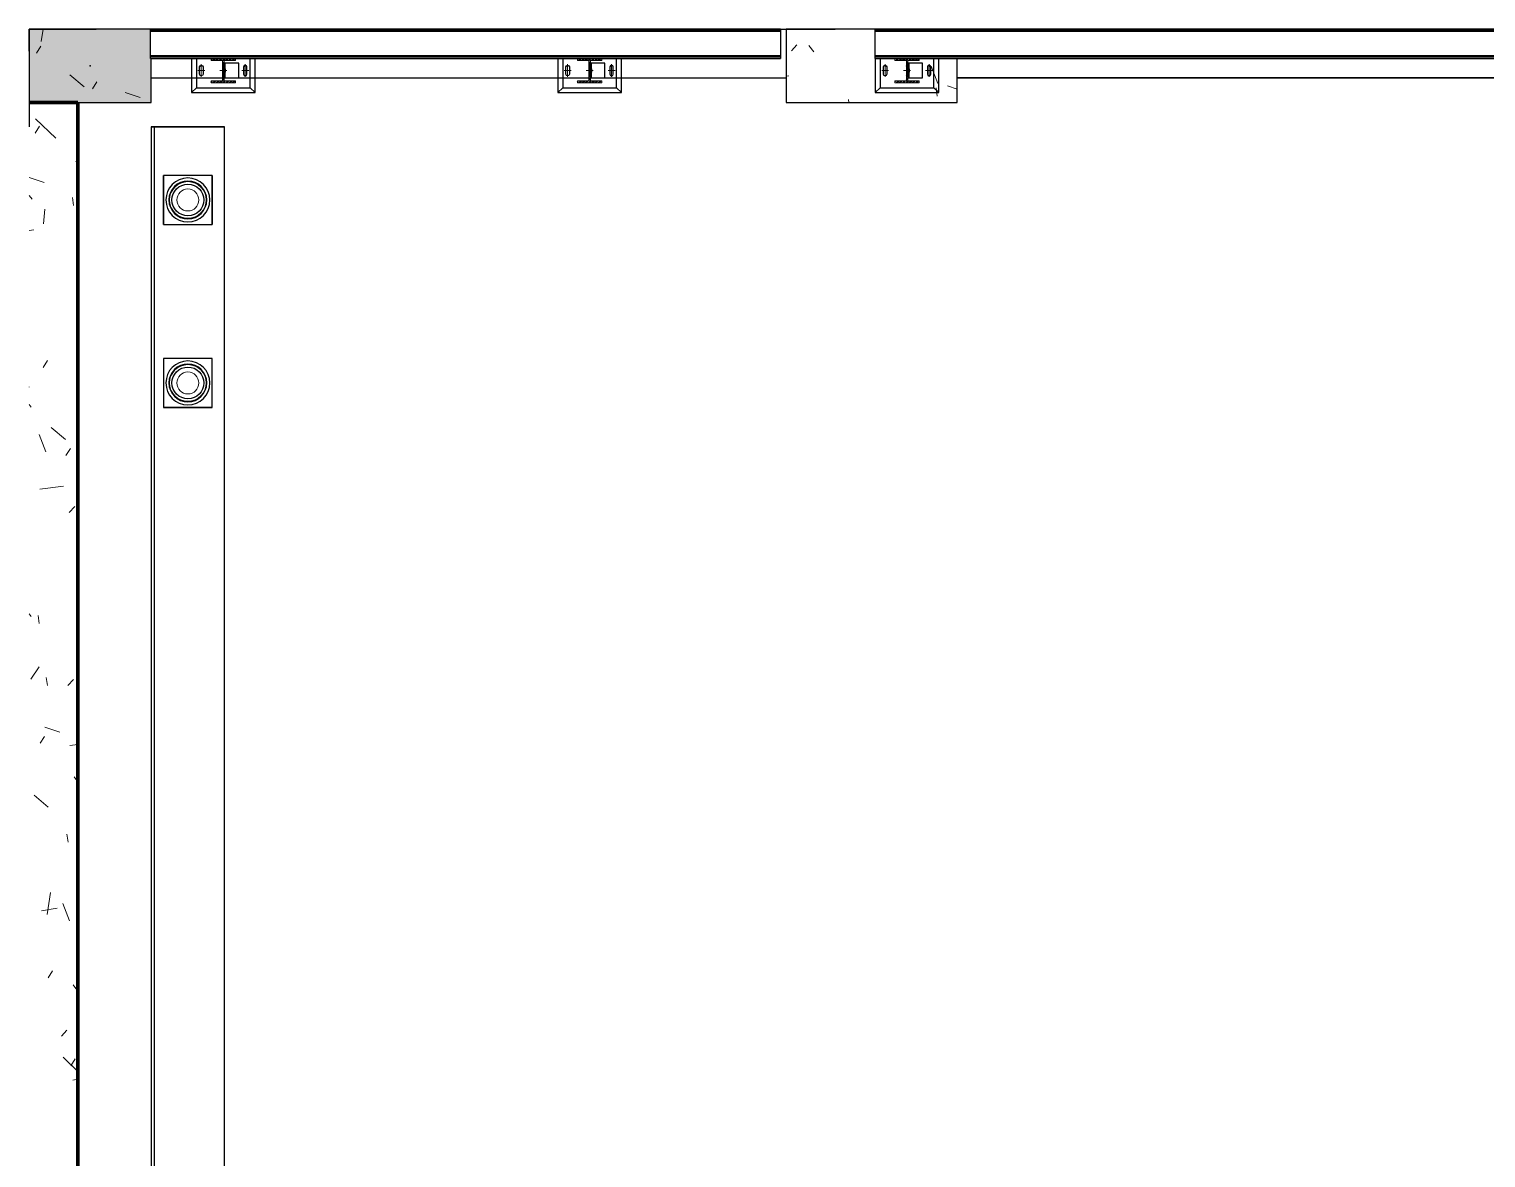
# Model space of a CAD drawing. Header units: millimetres. Extents: x -4391136 to -1798569, y -886572 to -291056.
# Drawn here: x -2563314 to -2557349, y -388036 to -383411 of the extents above; entities that cross this region are included whole.
import ezdxf

# ---------------------------------------------------------------- set-up
doc = ezdxf.new("R2010")
doc.units = ezdxf.units.MM
doc.set_wipeout_variables(frame=1)
doc.linetypes.add('XKITLINE00', pattern=[0])
doc.linetypes.add('XKITLINE02', pattern=[4, 2, -2])
for name, color, linetype in [('000 - CONCRETE_COL_HATCH_', 7, 'Continuous'), ('000 - EXISTING_COLUMN_CUT_COLOR_5', 7, 'Continuous'), ('000 - EXISTING_CONCRETE_CUT_COLOR_5', 7, 'Continuous'), ('000 - STRUCTURE_STEEL_ACCESORIES_HATCH_', 7, 'Continuous'), ('000 - STRUCTURE_STEEL_ACCESORIES_HIDDEN_', 7, 'Continuous'), ('000 - STRUCTURE_STEEL_ACCESORIES_MAIN_COLOR_1', 7, 'Continuous'), ('000 - STRUCTURE_STEEL_FRAMING_CUT_COLOR_4', 7, 'Continuous'), ('000 - STRUCTURE_STEEL_FRAMING_HIDDEN_', 7, 'Continuous'), ('000 - STRUCTURE_STEEL_FRAMING_SUB_COLOR_2', 7, 'Continuous'), ('000 - STRUCTURE_STEEL_FRAMING_WIPEOUT_', 7, 'Continuous'), ('010 - ASPG_FRAMING_MAIN_COLOR_1', 7, 'Continuous'), ('010 - ASPG_FRAMING_WIPEOUT_', 7, 'Continuous'), ('_PP-Dim', 7, 'Continuous'), ('Xref-C-1-PP17-AR-2214-01-B$0$A-COLS', 7, 'Continuous'), ('Xref-C-1-PP17-AR-2214-01-B$0$A-COLS-E', 7, 'Continuous'), ('Xref-C-1-PP17-AR-2214-01-B$0$A-FLOR-E', 7, 'Continuous'), ('Xref-C-1-PP17-AR-2214-01-B$0$A-GLAZ-CURT', 7, 'Continuous'), ('Xref-C-1-PP17-AR-2214-01-B$0$A-Wall', 7, 'Continuous'), ('Xref-C-1-PP17-AR-2214-01-B$0$A-WALL-PATT', 7, 'Continuous'), ('Xref-C-1-PP17-AR-2214-01-B$0$P-SANR-FIXT', 7, 'Continuous'), ('Xref-C-1-PP17-AR-2214-01-B$0$S-BEAM', 7, 'Continuous'), ('Xref-C-1-PP17-AR-2214-01-B$0$S-COLS', 7, 'Continuous'), ('Xref-C-1-PP17-AR-2214-01-B$0$S-COLS-E', 7, 'Continuous'), ('Xref-C-1-PP17-AR-2214-01-B$0$WALL-E', 7, 'Continuous')]:
    doc.layers.add(name, color=color, linetype=linetype)
doc.layers.add('000 - STRUCTURE_STEEL_FRAMING_DEF_SUB', color=7, linetype='Continuous', plot=False)

# ---------------------------------------------------------------- blocks, each defined once
blk = doc.blocks.new('Xref-C-1-PP17-AR-2214-01-B$0$ACM_STR_COLN_Precast- Rectangular Column - 300x700-27910608-ENTRANCE 2 - LOWER ROOF FLOOR PLAN01-flat-1')
at = {"layer": 'Xref-C-1-PP17-AR-2214-01-B$0$S-COLS-E', "color": 7}
for p, q in [((-150, 290), (-150, 300)), ((-150, 290), (-150, 300)), ((-150, -390), (-150, 290)), ((-150, -390), (-150, 290)), ((-150, -400), (-150, -390)), ((-150, -400), (-150, -390))]:
    blk.add_line(p, q, dxfattribs=at)
blk = doc.blocks.new('Xref-C-1-PP17-AR-2214-01-B$0$DPA_PF_Floor Drain_Dome - 200L x 200W-19087109-ENTRANCE 2 - LOWER ROOF FLOOR PLAN01-flat-2')
at = {"layer": 'Xref-C-1-PP17-AR-2214-01-B$0$P-SANR-FIXT', "color": 7}
for p, q in [((-100, 100), (-100, -100)), ((100, 100), (-100, 100)), ((100, -100), (100, 100)), ((-100, -100), (100, -100))]:
    blk.add_line(p, q, dxfattribs=at)
at = {"layer": 'Xref-C-1-PP17-AR-2214-01-B$0$P-SANR-FIXT', "color": 7, "lineweight": 9}
for p, q in [((-100, 100), (100, 100)), ((-100, -100), (-100, 100)), ((-100, 100), (-100, -100)), ((100, 100), (-100, 100)), ((100, 100), (100, -100)), ((100, -100), (100, 100)), ((100, -100), (-100, -100)), ((-100, -100), (100, -100))]:
    blk.add_line(p, q, dxfattribs=at)
at = {"layer": 'Xref-C-1-PP17-AR-2214-01-B$0$P-SANR-FIXT', "color": 7}
blk.add_circle((0, 0), 65.0000000000002, dxfattribs=at)
for radius, start, end in [(90.0000000000097, 0, 180), (77.5000000000054, 0, 180), (90.0000000000097, 180, 0), (77.5000000000054, 180, 0)]:
    blk.add_arc((0, 0), radius, start, end, dxfattribs=at)
at = {"layer": 'Xref-C-1-PP17-AR-2214-01-B$0$P-SANR-FIXT', "color": 7, "lineweight": 9}
for radius, start, end in [(75.00000000000007, 90, 270), (75.00000000000007, 270, 90), (44.99999999999999, 90, 270), (44.99999999999998, 270, 90)]:
    blk.add_arc((0, 0), radius, start, end, dxfattribs=at)
blk = doc.blocks.new('Xref-C-1-PP17-AR-2214-01-B$0$H-Wide Flange-Column - H100x100x17_2-V92-ENTRANCE 2 - LOWER ROOF FLOOR PLAN01-flat-1')
at = {"layer": 'Xref-C-1-PP17-AR-2214-01-B$0$S-COLS-E', "lineweight": 9}
h = blk.add_hatch(dxfattribs=at)
h.set_pattern_fill('ACET-2D-FP_49', angle=89.99999999988862, style=0, pattern_type=2)
h.set_pattern_definition([(44.99999999988861, (2739892.745001, 514582.0779946736), (-251.4471713894474, 251.4471713904252), []), (44.99999999988861, (2739892.745001001, 514963.0779946736), (-251.4471713894474, 251.4471713904252), [])])
h.paths.add_polyline_path([(41.99999999674037, -50.00000000058208), (49.99999999674037, -50.00000000064028), (49.99999999720603, 49.99999999935972), (41.99999999720603, 49.99999999941792), (41.99999999674037, 12.99999999941792), (39.07106780866161, 5.928932187554892), (31.99999999674037, 2.999999999417923), (-32.00000000325963, 2.999999999534339), (-39.07106781471521, 5.928932187671307), (-42.00000000325963, 12.99999999953434), (-42.00000000279397, 49.99999999959255), (-50.00000000279397, 49.99999999959255), (-50.00000000325963, -50.00000000040745), (-42.00000000325963, -50.00000000040745), (-42.00000000325963, -13.00000000040745), (-39.07106781471521, -5.92893218860263), (-32.00000000325963, -3.000000000465661), (31.99999999674037, -3.000000000582077), (39.07106780866161, -5.928932188719045), (41.99999999674037, -13.00000000058208)])
at = {"layer": 'Xref-C-1-PP17-AR-2214-01-B$0$S-COLS', "color": 7}
for p, q in [((-50, 50.00000000011642), (-50, -49.99999999988358)), ((-42, 50.00000000005821), (-50, 50.00000000011642)), ((-42, 13.00000000005821), (-42, 50.00000000005821)), ((32, 2.999999999941792), (-32, 3.000000000058208)), ((50, 49.99999999988358), (42, 49.99999999994179)), ((42, 49.99999999994179), (42, 12.99999999994179)), ((50, -50.00000000011642), (50, 49.99999999988358)), ((-50, -49.99999999988358), (-42, -49.99999999994179)), ((-42, -49.99999999994179), (-42, -12.99999999994179)), ((-32, -2.999999999941792), (32, -3.000000000058208)), ((42, -13.00000000005821), (42, -50.00000000005821)), ((42, -50.00000000005821), (50, -50.00000000011642))]:
    blk.add_line(p, q, dxfattribs=at)
for centre, radius, start, end in [((-32, 13.00000000005821), 9.99999999999999, 180, 270), ((32, 12.99999999994179), 10.00000000000001, 270, 0), ((-32, -12.99999999994179), 10.00000000000001, 90, 180), ((32, -13.00000000005821), 9.99999999999999, 0, 90)]:
    blk.add_arc(centre, radius, start, end, dxfattribs=at)
blk = doc.blocks.new('Xref-C-1-PP17-AR-2214-01-B$0$H-Wide Flange-Column - H100x100x17_2-V91-ENTRANCE 2 - LOWER ROOF FLOOR PLAN01-flat-1')
at = {"layer": 'Xref-C-1-PP17-AR-2214-01-B$0$S-COLS-E', "lineweight": 9}
h = blk.add_hatch(dxfattribs=at)
h.set_pattern_fill('ACET-2D-FP_48', angle=269.9999999999411, style=0, pattern_type=2)
h.set_pattern_definition([(44.99999999994104, (2739892.745000527, 511583.7629971809), (-251.4471713896776, 251.4471713901951), []), (44.99999999994104, (2739892.745000527, 511964.7629971809), (-251.4471713896776, 251.4471713901951), [])])
h.paths.add_polyline_path([(41.99999999720603, -50.00000000058208), (49.99999999720603, -50.00000000058208), (49.99999999720603, 49.99999999941792), (41.99999999720603, 49.99999999941792), (41.99999999720603, 12.99999999941792), (39.07106780912727, 5.928932187554892), (31.99999999720603, 2.999999999417923), (-32.00000000279397, 2.999999999476131), (-39.07106781471521, 5.9289321876131), (-42.00000000279397, 12.99999999947613), (-42.00000000279397, 49.99999999947613), (-50.00000000279397, 49.99999999953434), (-50.00000000279397, -50.00000000046566), (-42.00000000279397, -50.00000000052387), (-42.00000000279397, -13.00000000052387), (-39.07106781471521, -5.928932188660838), (-32.00000000279397, -3.000000000523869), (31.99999999720603, -3.000000000582077), (39.07106780912727, -5.928932188719045), (41.99999999720603, -13.00000000058208)])
at = {"layer": 'Xref-C-1-PP17-AR-2214-01-B$0$S-COLS', "color": 7}
for p, q in [((-42, 50.00000000005821), (-50, 50.00000000005821)), ((-50, 50.00000000005821), (-50, -49.99999999994179)), ((-42, 13.00000000005821), (-42, 50.00000000005821)), ((32, 2.999999999941792), (-32, 3.000000000058208)), ((50, 49.99999999994179), (42, 49.99999999994179)), ((42, 49.99999999994179), (42, 12.99999999994179)), ((50, -50.00000000005821), (50, 49.99999999994179)), ((-50, -49.99999999994179), (-42, -49.99999999994179)), ((-42, -49.99999999994179), (-42, -12.99999999994179)), ((-32, -2.999999999941792), (32, -3.000000000058208)), ((42, -13.00000000005821), (42, -50.00000000005821)), ((42, -50.00000000005821), (50, -50.00000000005821))]:
    blk.add_line(p, q, dxfattribs=at)
for centre, radius, start, end in [((-32, 13.00000000005821), 9.999999999999991, 180, 270), ((32, 12.99999999994179), 10.00000000000001, 270, 0), ((-32, -12.99999999994179), 10.00000000000001, 90, 180), ((32, -13.00000000005821), 9.999999999999991, 0, 90)]:
    blk.add_arc(centre, radius, start, end, dxfattribs=at)
blk = doc.blocks.new('Xref-C-1-PP17-AR-2214-01-B$0$DPA_PF_Floor Drain_Dome - 200L x 200W-19087109-ENTRANCE 2 - LOWER ROOF FLOOR PLAN01-flat-1')
at = {"layer": 'Xref-C-1-PP17-AR-2214-01-B$0$P-SANR-FIXT', "color": 7}
for p, q in [((-100, 100), (-100, -100)), ((100, 100), (-100, 100)), ((100, -100), (100, 100)), ((-100, -100), (100, -100))]:
    blk.add_line(p, q, dxfattribs=at)
at = {"layer": 'Xref-C-1-PP17-AR-2214-01-B$0$P-SANR-FIXT', "color": 7, "lineweight": 9}
for p, q in [((-100, 100), (100, 100)), ((-100, -100), (-100, 100)), ((-100, 100), (-100, -100)), ((100, 100), (-100, 100)), ((100, 100), (100, -100)), ((100, -100), (100, 100)), ((100, -100), (-100, -100)), ((-100, -100), (100, -100))]:
    blk.add_line(p, q, dxfattribs=at)
at = {"layer": 'Xref-C-1-PP17-AR-2214-01-B$0$P-SANR-FIXT', "color": 7}
blk.add_circle((0, 0), 65.0000000000002, dxfattribs=at)
for radius, start, end in [(90.0000000000097, 0, 180), (77.5000000000054, 0, 180), (90.0000000000097, 180, 0), (77.5000000000054, 180, 0)]:
    blk.add_arc((0, 0), radius, start, end, dxfattribs=at)
at = {"layer": 'Xref-C-1-PP17-AR-2214-01-B$0$P-SANR-FIXT', "color": 7, "lineweight": 9}
for radius, start, end in [(75.00000000000007, 90, 270), (75.00000000000007, 270, 90), (44.99999999999999, 90, 270), (44.99999999999998, 270, 90)]:
    blk.add_arc((0, 0), radius, start, end, dxfattribs=at)
blk = doc.blocks.new('Xref-C-1-PP17-AR-2214-01-B$0$DPA_Curved type B - Curved Type B-V74-ENTRANCE 2 - LOWER ROOF FLOOR PLAN01-flat-1')
at = {"layer": 'Xref-C-1-PP17-AR-2214-01-B$0$A-GLAZ-CURT', "color": 7}
for p, q in [((0, -750), (0, 750)), ((0, 750), (0, -750))]:
    blk.add_line(p, q, dxfattribs=at)
blk = doc.blocks.new('Xref-C-1-PP17-AR-2214-01-B$0$DPA_Curved type A_Corner 1 - Curved Type A_corner 1-31495885-ENTRANCE 2 - LOWER ROOF FLOOR PLAN01-flat-1')
at = {"layer": 'Xref-C-1-PP17-AR-2214-01-B$0$A-GLAZ-CURT', "color": 7}
for p, q in [((0, 462.5000000933069), (0, 737.5000000763685)), ((0, 737.5000000763685), (0, 462.5000000933069))]:
    blk.add_line(p, q, dxfattribs=at)
blk = doc.blocks.new('Xref-C-1-PP17-AR-2214-01-B$0$DPA-AR_Rectangular - 300x700-29835911-ENTRANCE 2 - LOWER ROOF FLOOR PLAN01-flat-1')
at = {"layer": 'Xref-C-1-PP17-AR-2214-01-B$0$A-COLS-E', "lineweight": 9}
h = blk.add_hatch(dxfattribs=at)
h.set_pattern_fill('ACET-2D-FP_23', style=0, pattern_type=2)
h.set_pattern_definition([(49.99999999999999, (2739792.745, 512933.947), (-459.0337474724126, 385.1750482020263), [76.2, -838.2]), (355, (2739792.745, 512933.947), (65.2825274575068, 746.1827032957545), [60.96, -670.56]), (100.451, (2739853.473, 512928.634), (-693.3830033246074, -127.8976821547151), [64.76000000000003, -712.3600000000004]), (46.184, (2739792.745, 513137.1470000001), (-648.5724862192296, 622.3064181256746), [114.3, -1257.299999999999]), (96.63599999999998, (2739883.104, 513123.133), (-1050.534318683824, -122.2199233656631), [97.14000000000112, -1068.540000000012]), (351.184, (2739792.745, 513137.1470000001), (172.1971373415032, 1110.274966525139), [91.44000000000005, -1005.840000000001]), (21, (2739894.345, 513086.347), (-214.7433929342337, 559.4256646482164), [76.20000000000026, -838.2000000000029]), (326, (2739894.345, 513086.347), (418.8539380654042, 620.9765000836203), [60.95999999999972, -670.5599999999969]), (71.45100000000001, (2739944.883, 513052.258), (-668.4524660190125, 224.2969172171013), [64.75999999999985, -712.3599999999983]), (37.50000000000001, (2739792.745, 512933.947), (-158.7692420154774, 206.9121046213362), [33.528, -628.904, 33.528, -1320.292]), (37.50000000000001, (2739792.745, 512933.947), (-158.7692420154774, 206.9121046213362), [-695.96, -647.192, 33.528, -639.572]), (7.499999999999999, (2739792.745, 512933.947), (-47.30360574389223, 359.3065578758984), [33.528, -354.584, 33.528, -870.204]), (7.499999999999999, (2739792.745, 512933.947), (-47.30360574389223, 359.3065578758984), [-421.64, -613.664, 33.528, -223.012]), (327.5, (2739566.177, 512933.947), (146.1911639370438, 229.474161533996), [33.52800000000035, -220.4720000000024, 33.52800000000035, -1810.512000000019]), (327.5, (2739566.177, 512933.947), (146.1911639370438, 229.474161533996), [-287.5280000000031, -758.9520000000081, 33.52800000000035, -1018.032000000011]), (317.5, (2739464.577, 512933.947), (321.0978918266117, 350.4168590258024), [33.52799999999964, -296.6719999999968, 33.52799999999964, -1239.519999999987]), (317.5, (2739464.577, 512933.947), (321.0978918266117, 350.4168590258024), [-363.7279999999961, -492.7599999999948, 33.52799999999964, -713.2319999999924])])
h.paths.add_polyline_path([(-150.0000000032596, -350.0000000005821), (-146.0658761691302, -350.0000000005821), (149.9999999967404, -350.0000000005821), (149.9999999967404, 349.9999999994179), (-150.0000000032596, 349.9999999994179)])
at = {"layer": 'Xref-C-1-PP17-AR-2214-01-B$0$A-COLS', "color": 7}
for p, q in [((150, 350), (-150, 350)), ((-150, 350), (-150, -350)), ((150, -350), (150, 350)), ((-150, -350), (150, -350))]:
    blk.add_line(p, q, dxfattribs=at)
blk = doc.blocks.new('Xref-C-1-PP17-AR-2214-01-B$0$DPA-AR_Rectangular - 300x500-26814052-ENTRANCE 2 - LOWER ROOF FLOOR PLAN01-flat-1')
at = {"layer": 'Xref-C-1-PP17-AR-2214-01-B$0$A-COLS-E', "lineweight": 9}
h = blk.add_hatch(dxfattribs=at)
h.set_pattern_fill('ACET-2D-FP_21', style=0, pattern_type=2)
h.set_pattern_definition([(49.99999999999999, (2739792.745, 516133.947), (-459.0337474724126, 385.1750482020263), [76.2, -838.2]), (355, (2739792.745, 516133.947), (65.2825274575068, 746.1827032957545), [60.96, -670.56]), (100.451, (2739853.473, 516128.634), (-693.3830033246074, -127.8976821547151), [64.76000000000003, -712.3600000000004]), (46.184, (2739792.745, 516337.1470000001), (-648.5724862192296, 622.3064181256746), [114.3, -1257.299999999999]), (96.63599999999998, (2739883.104, 516323.133), (-1050.534318683824, -122.2199233656631), [97.14000000000112, -1068.540000000012]), (351.184, (2739792.745, 516337.1470000001), (172.1971373415032, 1110.274966525139), [91.44000000000005, -1005.840000000001]), (21, (2739894.345, 516286.347), (-214.7433929342337, 559.4256646482164), [76.20000000000026, -838.2000000000029]), (326, (2739894.345, 516286.347), (418.8539380654042, 620.9765000836203), [60.95999999999972, -670.5599999999969]), (71.45100000000001, (2739944.883, 516252.258), (-668.4524660190125, 224.2969172171013), [64.75999999999985, -712.3599999999983]), (37.50000000000001, (2739792.745, 516133.947), (-158.7692420154774, 206.9121046213362), [33.528, -628.904, 33.528, -1320.292]), (37.50000000000001, (2739792.745, 516133.947), (-158.7692420154774, 206.9121046213362), [-695.96, -647.192, 33.528, -639.572]), (7.499999999999999, (2739792.745, 516133.947), (-47.30360574389223, 359.3065578758984), [33.528, -354.584, 33.528, -870.204]), (7.499999999999999, (2739792.745, 516133.947), (-47.30360574389223, 359.3065578758984), [-421.64, -613.664, 33.528, -223.012]), (327.5, (2739566.177, 516133.947), (146.1911639370438, 229.474161533996), [33.52800000000035, -220.4720000000024, 33.52800000000035, -1810.512000000019]), (327.5, (2739566.177, 516133.947), (146.1911639370438, 229.474161533996), [-287.5280000000031, -758.9520000000081, 33.52800000000035, -1018.032000000011]), (317.5, (2739464.577, 516133.947), (321.0978918266117, 350.4168590258024), [33.52799999999964, -296.6719999999968, 33.52799999999964, -1239.519999999987]), (317.5, (2739464.577, 516133.947), (321.0978918266117, 350.4168590258024), [-363.7279999999961, -492.7599999999948, 33.52799999999964, -713.2319999999924])])
h.paths.add_polyline_path([(-150.0000000032596, -250.0000000005821), (-146.0658761691302, -250.0000000005821), (149.9999999967404, -250.0000000005821), (149.9999999967404, 249.9999999994179), (-150.0000000032596, 249.9999999994179)])
at = {"layer": 'Xref-C-1-PP17-AR-2214-01-B$0$A-COLS', "color": 7}
for p, q in [((150, 250), (-150, 250)), ((-150, 250), (-150, -250)), ((150, -250), (150, 250)), ((-150, -250), (150, -250))]:
    blk.add_line(p, q, dxfattribs=at)
blk = doc.blocks.new('*U2736')
at = {"layer": '000 - CONCRETE_COL_HATCH_'}
h = blk.add_hatch(dxfattribs=at)
h.set_pattern_fill('AR-CONC', scale=0.5)
h.set_pattern_definition([(49.99999999999999, (0, -6.123233995701124e-15), (3.586300913003767, -0.3137606749129755), [0.375, -4.125]), (355, (0, -6.123233995701124e-15), (-0.693756668065, 3.760960668500059), [0.3, -3.3]), (100.45144446, (0.2988584049999972, -0.02614672000000612), (2.89254423363556, 3.447199954843147), [0.3187009599999998, -3.505710559999998]), (46.18420000000001, (0, 0.9999999999999939), (5.336206653357862, -0.8275964039653827), [0.5625, -6.1875]), (96.63563549, (0.4446837249999973, 0.9310334649999938), (4.673309728371142, 4.870593003872752), [0.47805171, -5.258568799999999]), (351.1841639899999, (0, 0.9999999999999939), (4.673309725273866, 4.870593001349951), [0.45, -4.950000005]), (21, (0.5, 0.7499999999999939), (2.984535260592308, -2.013094453326694), [0.375, -4.125]), (326.0000000000001, (0.5, 0.7499999999999939), (1.216576659607909, 3.625750225234265), [0.3, -3.3]), (71.45144474, (0.7487112700000012, 0.5822421299999939), (4.201111883649856, 1.612655764031769), [0.31870095, -3.50571056]), (37.50000000000001, (0, -6.123233995701124e-15), (0.06079927658645334, 1.664469269156557), [0, -3.26, 0, -3.35, 0, -3.3125]), (7.499999999999999, (0, -6.123233995701124e-15), (1.315347687210743, 1.972058559411801), [0, -1.91, 0, -3.185, 0, -1.2625]), (327.5, (-1.115000000000002, -6.123233995701124e-15), (2.669112180862045, -0.1127743586718988), [0, -1.25, 0, -3.9, 0, -5.175]), (317.5, (-1.615000000000002, -6.123233995701124e-15), (2.915930846711931, 0.5005249116615886), [0, -1.625, 0, -2.59, 0, -3.675])])
h.paths.add_polyline_path([(-250.000000000291, -150.0000000016303), (250.000000000291, -150.0000000016303), (250.000000000291, 150.0000000016294), (-250.000000000291, 150.0000000016294)])
at = {"color": 7}
blk.add_point((0, -4.547473508864641e-13), dxfattribs=at)
at = {"layer": '000 - EXISTING_COLUMN_CUT_COLOR_5', "color": 7}
blk.add_lwpolyline([(-250.000000000291, -150.0000000016303), (250.000000000291, -150.0000000016303), (250.000000000291, 150.0000000016294), (-250.000000000291, 150.0000000016294)], close=True, dxfattribs=at)
blk = doc.blocks.new('W-1-PP17-ENT2_REV00_20260526-152612_EX_LOPF-1')
at = {"layer": 'Xref-C-1-PP17-AR-2214-01-B$0$A-WALL-PATT', "lineweight": 9}
h = blk.add_hatch(dxfattribs=at)
h.set_pattern_fill('ACET-2D-FP_11', angle=-39.99999999997265, style=0, pattern_type=2)
h.set_pattern_definition([(140.0000000000273, (-19535.0006426787, -5352.504443557526), (-385.17504819663, -459.0337474662813), [76.2000000016863, -838.2000000185496]), (85.00000000002728, (-19535.0006426787, -5352.504443557526), (-746.182703292987, 65.28252745699113), [60.95999998934607, -670.5599998828066]), (190.4510000000273, (-19529.68714455469, -5291.77617947344), (127.8976821521067, -693.3830033084379), [64.75999999792225, -712.3599999771448]), (136.1840000000273, (-19738.20018154569, -5352.50425312767), (-622.306418101827, -648.5724861947823), [114.3000000090041, -1257.300000099045]), (186.6360000000273, (-19724.18609866314, -5262.144063475134), (122.2199233644646, -1050.534318669234), [97.13999999808287, -1068.539999978911]), (81.18400000002735, (-19738.20018154569, -5352.50425312767), (-1110.274966523866, 172.1971373409029), [91.44000001127148, -1005.840000123987]), (111.0000000000273, (-19687.39988022018, -5250.904148278816), (-559.4256646492287, -214.7433929350229), [76.20000000026224, -838.2000000028846]), (56.00000000002737, (-19687.39988022018, -5250.904148278816), (-620.9765001018534, 418.8539380771107), [60.96000000798914, -670.5600000878804]), (161.4510000000273, (-19653.31147378683, -5200.36609522166), (-224.2969171917646, -668.4524659444579), [64.76000000175955, -712.360000019355]), (127.5000000000273, (-19535.0006426787, -5352.504443557526), (-206.9121046008077, -158.7692419998349), [33.52799999595497, -628.9039999241251, 33.52799999595497, -1320.291999840712]), (127.5000000000273, (-19535.0006426787, -5352.504443557526), (-206.9121046008077, -158.7692419998349), [-695.959999916035, -647.1919999219186, 33.52799999595497, -639.571999922838]), (97.50000000002731, (-19535.0006426787, -5352.504443557526), (-359.3065578895622, -47.30360574601231), [33.52800000462985, -354.5840000489642, 33.52800000462985, -870.2040001201657]), (97.50000000002731, (-19535.0006426787, -5352.504443557526), (-359.3065578895622, -47.30360574601231), [-421.6400000582239, -613.6640000847402, 33.52800000462985, -223.0120000307955]), (57.50000000002731, (-19534.99985448504, -5579.072899473889), (-229.4741615089589, 146.1911639207974), [33.52800000332779, -220.4720000218828, 33.52800000332779, -1810.512000179701]), (57.50000000002731, (-19534.99985448504, -5579.072899473889), (-229.4741615089589, 146.1911639207974), [-287.5280000285384, -758.9520000753291, 33.52800000332779, -1018.032000101044]), (47.50000000002732, (-19534.9999497002, -5680.672668907384), (-350.416859014542, 321.097891815938), [33.52800000205954, -296.6720000182238, 33.52800000205954, -1239.52000007614]), (47.50000000002732, (-19534.9999497002, -5680.672668907384), (-350.416859014542, 321.097891815938), [-363.7280000223428, -492.7600000302689, 33.52800000205954, -713.2320000438118])])
h.paths.add_polyline_path([(-19735.00000000233, -5056.316720992385), (-19735.00000000233, -5369.373662744707), (-19735.00000000233, -9905.01763978327), (-19535.00000000233, -9905.01763978327), (-19535.00000000233, -499.9999999958673), (-19735.00000000233, -499.9999999958673)])
at = {"layer": 'Xref-C-1-PP17-AR-2214-01-B$0$A-FLOR-E', "color": 7}
for p, q in [((-19235.00000000186, -399.9999999986612), (-16634.99999829894, -399.9999999986612)), ((-10699.99999829894, -399.9999999986612), (-15935.00000000233, -399.9999999986612)), ((-15935.00000000233, -499.9999999986612), (-15935.00000000233, -399.9999999986612)), ((-16435.00000000233, -499.9999999986612), (-15935.00000000233, -499.9999999986612)), ((-19235.00000000186, -599.9999999986612), (-19235.00000000186, -9704.999999999127)), ((-18935.00000000186, -599.9999999986612), (-19235.00000000186, -599.9999999986612)), ((-19222.29999829829, -9704.999999999127), (-19222.29999829829, -599.9999999986612)), ((-18935.00000000186, -9704.999999999127), (-18935.00000000186, -599.9999999986612)), ((-18985.00000000047, -800.0000000005239), (-19185.00000000047, -800.0000000005239)), ((-19185.00000000047, -1000.000000000524), (-19185.00000000047, -800.0000000005239)), ((-18985.00000000047, -800.0000000005239), (-18985.00000000047, -1000.000000000524)), ((-19185.00000000047, -1000.000000000524), (-18985.00000000047, -1000.000000000524)), ((-19185.00000000047, -1549.722139013524), (-19185.00000000047, -1749.722139013989)), ((-18985.00000000047, -1549.722139013524), (-19185.00000000047, -1549.722139013524)), ((-18985.00000000047, -1749.722139013989), (-18985.00000000047, -1549.722139013524)), ((-18985.00000000047, -1749.722139013989), (-19185.00000000047, -1749.722139013989))]:
    blk.add_line(p, q, dxfattribs=at)
at = {"layer": 'Xref-C-1-PP17-AR-2214-01-B$0$A-Wall', "color": 7, "lineweight": 70}
for p, q in [((-19535.00000000186, -499.9999999986612), (-19735.00000000186, -499.9999999986612)), ((-19535.00000000186, -9905.017639786063), (-19535.00000000186, -499.9999999986612))]:
    blk.add_line(p, q, dxfattribs=at)
at = {"layer": 'Xref-C-1-PP17-AR-2214-01-B$0$S-BEAM', "color": 7}
for p, q in [((-19734.99999829847, -289.9999999986612), (-19734.99999829847, -199.9999999986612)), ((-19734.99999829847, -349.9999999986612), (-19734.99999829847, -599.9999999986612)), ((-19235.00000000186, -599.9999999986612), (-18935.00000000186, -599.9999999986612))]:
    blk.add_line(p, q, dxfattribs=at)
at = {"layer": 'Xref-C-1-PP17-AR-2214-01-B$0$WALL-E', "color": 7}
for p, q in [((-19235.00000000186, -399.9999999986612), (-16634.99999829894, -399.9999999986612)), ((-15934.99999829894, -399.9999999986612), (-10699.99999829894, -399.9999999986612))]:
    blk.add_line(p, q, dxfattribs=at)
at = {"color": 7, "rotation": 270}
for name, p in [('Xref-C-1-PP17-AR-2214-01-B$0$DPA_Curved type A_Corner 1 - Curved Type A_corner 1-31495885-ENTRANCE 2 - LOWER ROOF FLOOR PLAN01-flat-1', (-20197.50000009499, -199.9999999986612)), ('Xref-C-1-PP17-AR-2214-01-B$0$DPA-AR_Rectangular - 300x500-26814052-ENTRANCE 2 - LOWER ROOF FLOOR PLAN01-flat-1', (-19485.00000000186, -349.9999999986612)), ('Xref-C-1-PP17-AR-2214-01-B$0$DPA_Curved type B - Curved Type B-V74-ENTRANCE 2 - LOWER ROOF FLOOR PLAN01-flat-1', (-18485.00000000186, -199.9999999986612)), ('Xref-C-1-PP17-AR-2214-01-B$0$H-Wide Flange-Column - H100x100x17_2-V92-ENTRANCE 2 - LOWER ROOF FLOOR PLAN01-flat-1', (-17933.13175180415, -249.9999999986612)), ('Xref-C-1-PP17-AR-2214-01-B$0$ACM_STR_COLN_Precast- Rectangular Column - 300x700-27910608-ENTRANCE 2 - LOWER ROOF FLOOR PLAN01-flat-1', (-16734.99999984959, -350.0264596786001)), ('Xref-C-1-PP17-AR-2214-01-B$0$DPA-AR_Rectangular - 300x700-29835911-ENTRANCE 2 - LOWER ROOF FLOOR PLAN01-flat-1', (-16284.99999829894, -349.9999999986612)), ('Xref-C-1-PP17-AR-2214-01-B$0$H-Wide Flange-Column - H100x100x17_2-V91-ENTRANCE 2 - LOWER ROOF FLOOR PLAN01-flat-1', (-14934.81650918862, -249.9999999977299)), ('Xref-C-1-PP17-AR-2214-01-B$0$DPA_PF_Floor Drain_Dome - 200L x 200W-19087109-ENTRANCE 2 - LOWER ROOF FLOOR PLAN01-flat-2', (-19085.00000000047, -900.0000000005239)), ('Xref-C-1-PP17-AR-2214-01-B$0$DPA_PF_Floor Drain_Dome - 200L x 200W-19087109-ENTRANCE 2 - LOWER ROOF FLOOR PLAN01-flat-1', (-19085.00000000047, -1649.722139013524))]:
    blk.add_blockref(name, p, dxfattribs=at)
at = {"layer": '000 - EXISTING_CONCRETE_CUT_COLOR_5', "color": 7}
blk.add_blockref('*U2736', (-19485.00000000233, -349.9999999970314), dxfattribs=at)
blk = doc.blocks.new('000_ASPG_TYP_FILES_STRUCTURE_STEEL_BK')
at = {"layer": '000 - STRUCTURE_STEEL_ACCESORIES_HIDDEN_', "color": 7}
blk.add_lwpolyline([(0, 6.999999999999091), (5.000000000001819, 6.999999999999091), (5.000000000001819, -7.000000000000909), (0, -7.000000000000909)], close=True, dxfattribs=at)
at = {"layer": '000 - STRUCTURE_STEEL_ACCESORIES_MAIN_COLOR_1', "color": 7}
for points in [[(0, -30), (60.00000000000182, -30), (60.00000000000182, 30), (0, 30)], [(0, -30), (5.000000000001819, -30), (5.000000000001819, 30), (0, 30)]]:
    blk.add_lwpolyline(points, close=True, dxfattribs=at)
blk = doc.blocks.new('000_CKST_FAMELINE_STEEL_STRUCTURE-COLUMN_TOP_VIEW')
at = {"layer": '000 - STRUCTURE_STEEL_FRAMING_DEF_SUB', "color": 7, "linetype": 'XKITLINE00', "lineweight": 0}
for p, q in [((26.00000000000001, 90), (-25.99999999999999, 90)), ((9.307315673519661e-15, 75.99999999999636), (1.27363267111327e-14, 104)), ((1.714505518806517e-15, 14), (-1.714505518806517e-15, -14.00000000000364)), ((25.99999999999999, -90.00000000000364), (-26.00000000000001, -90.00000000000364)), ((-9.307315673519661e-15, -76), (-1.27363267111327e-14, -104.0000000000036))]:
    blk.add_line(p, q, dxfattribs=at)
at = {"layer": '000 - STRUCTURE_STEEL_FRAMING_SUB_COLOR_2', "color": 7}
for p, q in [((-69.99999999999999, 109.9999999999982), (-89.99999999999999, 129.9999999999982)), ((70.00000000000001, 109.9999999999982), (90.00000000000001, 129.9999999999982)), ((-70.00000000000001, -110.0000000000018), (-90.00000000000001, -130.0000000000018)), ((69.99999999999999, -110.0000000000018), (89.99999999999999, -130.0000000000018))]:
    blk.add_line(p, q, dxfattribs=at)
for points in [[(90.00000000000001, 129.9999999999982), (-89.99999999999999, 129.9999999999982), (-90.00000000000001, -130.0000000000018), (89.99999999999999, -130.0000000000018)], [(70.00000000000001, 109.9999999999982), (-69.99999999999999, 109.9999999999982), (-70.00000000000001, -110.0000000000018), (69.99999999999999, -110.0000000000018)]]:
    blk.add_lwpolyline(points, close=True, dxfattribs=at)
for points in [[(14.99998100232188, 82.99998733651228), (-15.00001899767812, 82.99998733651228, -0.4142135623730904), (-22.000018997678, 89.99998733651228, -0.414213562373095), (-15.000018997678, 96.99998733651228), (14.99998100232189, 96.99998733651228, -0.414213562373095), (21.99998100232188, 89.99998733651228), (21.99998100232188, 89.99998733651228, -0.414213562373095)], [(14.99998100232186, -82.99998733651591), (-15.00001899767814, -82.99998733651591, 0.4142135623730904), (-22.00001899767802, -89.99998733651591, 0.414213562373095), (-15.00001899767802, -96.99998733651591), (14.99998100232186, -96.99998733651591, 0.414213562373095), (21.99998100232186, -89.99998733651591), (21.99998100232186, -89.99998733651591, 0.414213562373095)]]:
    blk.add_lwpolyline(points, format="xyb", close=True, dxfattribs=at)
at = {"color": 7, "rotation": 270}
blk.add_blockref('000_ASPG_TYP_FILES_STRUCTURE_STEEL_BK', (-3.673940397441503e-16, -3.000000000001364), dxfattribs=at)
at = {"color": 7}
blk.add_wipeout([(50.00000000000019, 49.999999999998394), (50.00000000000018, -50.00000000000168), (170.00000000000017, -50.000000000001705), (170.0000000000002, 49.999999999998366)], dxfattribs=at).dxf.layer = '000 - STRUCTURE_STEEL_FRAMING_WIPEOUT_'
at = {"layer": '000 - STRUCTURE_STEEL_ACCESORIES_HATCH_'}
h = blk.add_hatch(dxfattribs=at)
h.set_pattern_fill('ANSI32', scale=25.00000000000001, angle=270)
h.set_pattern_definition([(315, (1524.513863548916, 2469.06180239583), (6.629126073623885, 6.629126073623887), []), (315, (1524.513863548916, 2464.642385020829), (6.629126073623885, 6.629126073623887), [])])
h.paths.add_polyline_path([(-50.00000000000001, -50.00000000000136), (-42.00000000000001, -50.00000000000136), (-42, -3.000000000001359), (42, -3.00000000000137), (41.99999999999999, -50.00000000000137), (49.99999999999999, -50.00000000000137), (50.00000000000001, 49.99999999999863), (42.00000000000001, 49.99999999999863), (42, 2.999999999994992), (-42, 2.999999999995003), (-41.99999999999999, 49.99999999999864), (-49.99999999999999, 49.99999999999864)])
at = {"layer": '000 - STRUCTURE_STEEL_FRAMING_CUT_COLOR_4', "color": 7, "lineweight": 0}
blk.add_lwpolyline([(-50.00000000000001, -50.00000000000136), (-42.00000000000001, -50.00000000000136), (-42, -3.000000000001359), (42, -3.00000000000137), (41.99999999999999, -50.00000000000137), (49.99999999999999, -50.00000000000137), (50.00000000000001, 49.99999999999863), (42.00000000000001, 49.99999999999863), (42, 2.999999999994992), (-42, 2.999999999995003), (-41.99999999999999, 49.99999999999864), (-49.99999999999999, 49.99999999999864)], close=True, dxfattribs=at)
at = {"layer": '000 - STRUCTURE_STEEL_FRAMING_DEF_SUB', "color": 7, "linetype": 'XKITLINE00', "lineweight": 0}
for p, q in [((96, 29.99999999999635), (124, 29.99999999999635)), ((110, 43.99999999999635), (110, 15.99999999999635)), ((26, -3.641162888769496e-12), (-26, -3.63479472541393e-12)), ((96, -30.00000000000365), (124, -30.00000000000365)), ((110, -16.00000000000365), (110, -44.00000000000001))]:
    blk.add_line(p, q, dxfattribs=at)
at = {"layer": '000 - STRUCTURE_STEEL_FRAMING_HIDDEN_', "color": 7, "linetype": 'XKITLINE02', "ltscale": 4}
for p, q in [((50.00000000000023, 2.999999999998175), (170.0000000000002, 2.99999999999816)), ((56.00000000000022, -50.00000000000183), (56.00000000000023, 49.99999999999817)), ((50.00000000000023, -3.000000000001825), (170.0000000000002, -3.00000000000184))]:
    blk.add_line(p, q, dxfattribs=at)
at = {"layer": '000 - STRUCTURE_STEEL_FRAMING_SUB_COLOR_2', "color": 7}
for p, q in [((50.00000000000023, 2.999999999998175), (50.00000000000023, -3.000000000001825)), ((170.0000000000002, 2.99999999999816), (170.0000000000002, -3.00000000000184))]:
    blk.add_line(p, q, dxfattribs=at)
blk.add_lwpolyline([(50.00000000000023, 49.99999999999817), (50.00000000000022, -50.00000000000183), (170.0000000000002, -50.00000000000184), (170.0000000000002, 49.99999999999816)], close=True, dxfattribs=at)
for centre in [(110, 29.99999999999635), (110, -30.00000000000183)]:
    blk.add_circle(centre, 7, dxfattribs=at)
blk = doc.blocks.new('*U1989')
at = {"color": 7}
blk.add_wipeout([(-2861.052723732777, -1.8189894035458565e-12), (2700.4233764628866, -1.8189894035458565e-12), (2700.4233764628866, 119.92499999998654), (-2861.052723732777, 119.92499999998654)], dxfattribs=at).dxf.layer = '010 - ASPG_FRAMING_WIPEOUT_'
at = {"layer": '010 - ASPG_FRAMING_MAIN_COLOR_1', "color": 7}
for p, q in [((2700.423376462888, 119.9249999999884), (-2861.052723732777, 119.9249999999884)), ((-2861.052723732748, 0), (-2861.052723732777, 119.9249999999884)), ((2700.423376462887, 119.9249999999884), (2700.423376462916, 0)), ((-2861.052723732777, 114.8500000000058), (2700.423376462888, 114.8500000000058)), ((-2861.052723732777, 109.5400000000081), (2700.423376462888, 109.5400000000081)), ((-2861.052723732777, 10.38499999998021), (2700.423376462888, 10.38499999998021)), ((-2861.052723732733, 5.309999999997672), (2700.423376462888, 5.309999999997672)), ((-2861.052723732748, 0), (2700.423376462888, 0))]:
    blk.add_line(p, q, dxfattribs=at)
blk = doc.blocks.new('*U1990')
at = {"color": 7}
blk.add_wipeout([(-1531.052723732777, -9.094947017729282e-13), (1048.9472762672212, -9.094947017729282e-13), (1048.9472762672212, 119.924999999987), (-1531.052723732777, 119.924999999987)], dxfattribs=at).dxf.layer = '010 - ASPG_FRAMING_WIPEOUT_'
at = {"layer": '010 - ASPG_FRAMING_MAIN_COLOR_1', "color": 7}
for p, q in [((1048.947276267223, 119.9249999999884), (-1531.052723732777, 119.9249999999884)), ((-1531.052723732748, 0), (-1531.052723732777, 119.9249999999884)), ((1048.947276267222, 119.9249999999884), (1048.947276267251, 0)), ((-1531.052723732777, 114.8500000000058), (1048.947276267223, 114.8500000000058)), ((-1531.052723732777, 109.5400000000081), (1048.947276267223, 109.5400000000081)), ((-1531.052723732777, 10.38499999998021), (1048.947276267223, 10.38499999998021)), ((-1531.052723732733, 5.309999999997672), (1048.947276267223, 5.309999999997672)), ((-1531.052723732748, 0), (1048.947276267223, 0))]:
    blk.add_line(p, q, dxfattribs=at)
blk = doc.blocks.new('W-1-PP17-ENT2_REV00_20260528-225335_ASPG_LOPF')
at = {"color": 7, "rotation": 90}
for p in [(-18940.00000031013, -370.0000000032596), (-17439.99638596037, -370.0000000032596), (-16140, -370.0000000032596)]:
    blk.add_blockref('000_CKST_FAMELINE_STEEL_STRUCTURE-COLUMN_TOP_VIEW', p, dxfattribs=at)
at = {"color": 7, "rotation": 180}
for name, p in [('*U1990', (-18189.57300957339, -200.0000000032596)), ('*U1989', (-13570, -200.0000000032596))]:
    blk.add_blockref(name, p, dxfattribs=at)

msp = doc.modelspace()

# ---------------------------------------------------------------- block references
at = {"layer": '_PP-Dim', "color": 7}
msp.add_blockref('W-1-PP17-ENT2_REV00_20260526-152612_EX_LOPF-1', (-2543578.514610203, -383210.8748381315), dxfattribs=at)

# ---------------------------------------------------------------- next in the draw order: block references
at = {"color": 7}
msp.add_blockref('W-1-PP17-ENT2_REV00_20260528-225335_ASPG_LOPF', (-2543578.514610203, -383210.8748381315), dxfattribs=at)

doc.saveas('drawing.dxf')
